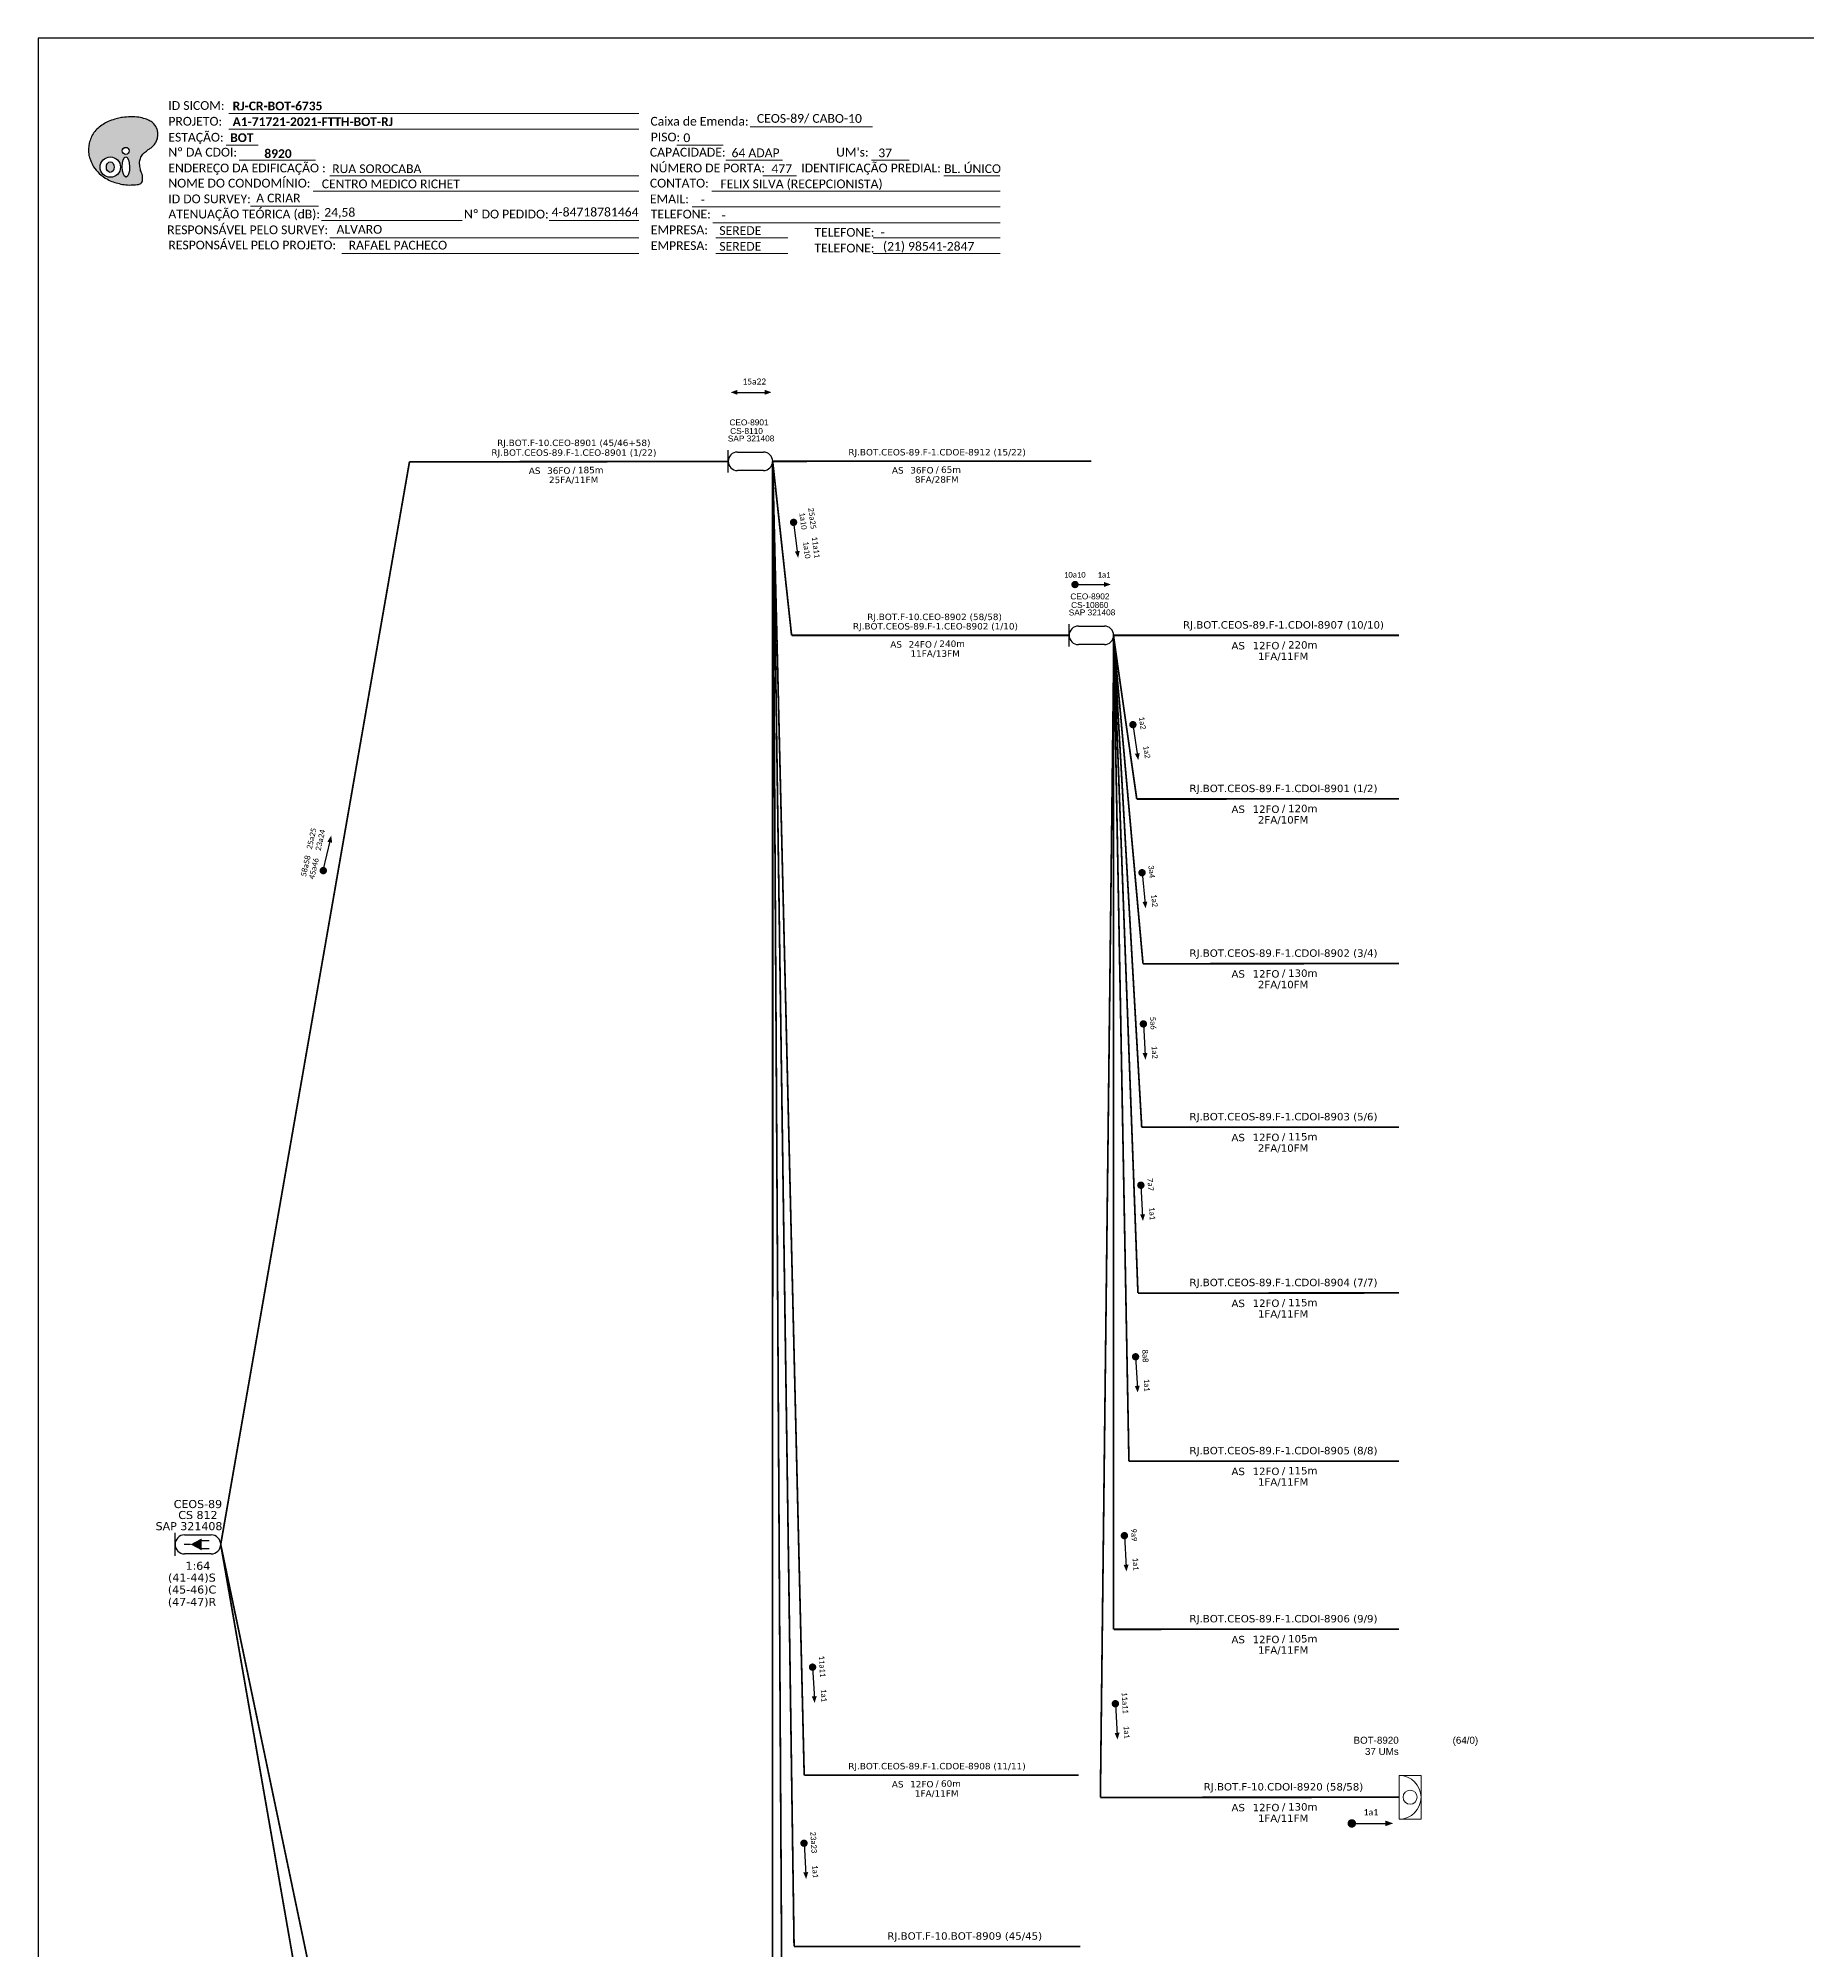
# Model space of a CAD drawing. Header units: millimetres. Extents: x 262667 to 263508, y 281697 to 282291.
# Drawn here: x 262667.3 to 263030.3, y 281899.2 to 282291.5 of the extents above; entities that cross this region are included whole.
import ezdxf
from ezdxf.enums import TextEntityAlignment as Align

# ---------------------------------------------------------------- set-up
doc = ezdxf.new("R2010")
doc.units = ezdxf.units.MM
doc.header["$LTSCALE"] = 0.1
doc.header["$MEASUREMENT"] = 0
for name, color, linetype, lineweight in [("20.0-LEGENDA DOS CDO'S", 1, 'Continuous', 0), ('20.1-CDO_INTERIOR', 1, 'Continuous', 0), ('40.1-ETIQUETAS', 1, 'Continuous', 20)]:
    doc.layers.add(name, color=color, linetype=linetype, lineweight=lineweight)
for name, color, linetype in [('20.4-CEOS', 1, 'Continuous'), ('CAP a instalar', 1, 'Continuous'), ('SETA', 7, 'Continuous')]:
    doc.layers.add(name, color=color, linetype=linetype)
doc.styles.add('ARIAL', font='arial.ttf')
doc.styles.add('siredit', font='verdana.ttf')
doc.styles.get("Standard").update_dxf_attribs({"font": 'arial.ttf'})
doc.styles.add('WMF-Calibri0', font='calibri.ttf')
doc.styles.add('WMF-Calibri1', font='calibrib.ttf')
doc.linetypes.add('FENCELINE1', pattern='A,0.25,-0.1,[133,ltypeshp.shx,S=0.1,R=0,X=-0.1,Y=0],-0.1,1', length=1.45)

msp = doc.modelspace()

# ---------------------------------------------------------------- hatches: boundary and pattern name
h = msp.add_hatch(color=40)
edge = h.paths.add_edge_path()
edge.add_spline(control_points=[(262689.91, 282268.64), (262689.39, 282268.25), (262688.58, 282267.63), (262688.05, 282266.3), (262688.15, 282265.2), (262688.35, 282264.26), (262688.66, 282263.56), (262688.74, 282262.91), (262688.77, 282262.31), (262688.53, 282261.69), (262687.73, 282261.42), (262686.65, 282261.39), (262685.31, 282261.34), (262683.97, 282261.64), (262682.69, 282261.98), (262681.27, 282262.63), (262679.88, 282263.64), (262678.7, 282264.94), (262678.15, 282266.21), (262677.83, 282267.06), (262677.53, 282268.26), (262677.69, 282269.99), (262678.43, 282271.88), (262679.58, 282273.09), (262680.61, 282273.82), (262681.74, 282274.48), (262682.95, 282274.83), (262683.93, 282275.15), (262685.57, 282275.33), (262687.32, 282275.48), (262689.21, 282275), (262690.27, 282274.56), (262691.21, 282273.89), (262691.61, 282273.09), (262691.94, 282272.15), (262691.91, 282271.23), (262691.56, 282270.23), (262691.07, 282269.55), (262690.54, 282269), (262690.1, 282268.78), (262689.91, 282268.64)], knot_values=[0, 0, 0, 0, 1.60434, 2.417191, 3.427595, 4.282808, 4.776746, 5.304182, 5.888771, 6.258406, 6.858137, 7.79129, 8.986195, 10.124242, 11.187857, 12.242908, 13.953784, 15.414161, 16.515391, 17.349188, 17.675853, 19.552021, 21.515531, 22.568638, 23.63245, 24.621084, 25.782718, 26.745347, 27.142653, 29.870543, 31.004649, 31.921532, 32.709589, 33.801391, 34.042471, 35.192333, 35.971461, 36.628871, 37.254359, 37.836911, 37.836911, 37.836911, 37.836911], degree=3, periodic=0)
h.paths.add_polyline_path([(262686, 282268.38, -1), (262684.57, 282268.38, -1)], flags=16)
edge = h.paths.add_edge_path(flags=16)
edge.add_ellipse((262685.32, 282265.09), major_axis=(-0.03, 2.08), ratio=0.361305, start_angle=0, end_angle=360)
h.paths.add_polyline_path([(262684.2, 282265.04, -1), (262680.02, 282265.03, -1)], flags=16)
edge = h.paths.add_edge_path(flags=0)
edge.add_ellipse((262682.11, 282265.04), major_axis=(0, 1.07), ratio=0.758294, start_angle=0, end_angle=360)

# ---------------------------------------------------------------- linework, layer by layer
for p, q in [((263508.32, 282291.49), (262667.32, 282291.49)), ((262667.32, 282291.49), (262667.32, 281697.49))]:
    msp.add_line(p, q)
at = {"color": 7, "lineweight": 0}
for points in [[(262706.43, 282276.04), (262790.58, 282276.04)], [(262706.43, 282272.81), (262790.58, 282272.81)], [(262813.42, 282273.3), (262838.55, 282273.3)], [(262705.91, 282269.53), (262712.46, 282269.53)], [(262798.37, 282269.58), (262807.86, 282269.58)], [(262708.57, 282266.46), (262724.24, 282266.46)], [(262808.42, 282266.46), (262820.04, 282266.46)], [(262838.36, 282266.46), (262846.03, 282266.46)], [(262727.14, 282263.23), (262790.58, 282263.23)], [(262816.01, 282263.23), (262822.95, 282263.23)], [(262853.18, 282263.23), (262864.69, 282263.23)], [(262723.73, 282260.12), (262790.58, 282260.12)], [(262805.54, 282260.12), (262864.71, 282260.12)], [(262710.89, 282257.05), (262724.84, 282257.05)], [(262725.43, 282254.08), (262754.29, 282254.08)], [(262772.17, 282254.08), (262790.6, 282254.08)], [(262801.5, 282256.88), (262864.71, 282256.88)], [(262805.78, 282253.64), (262864.71, 282253.64)], [(262727.14, 282250.53), (262790.58, 282250.53)], [(262806.39, 282250.53), (262821.19, 282250.53)], [(262838.64, 282250.53), (262864.71, 282250.53)], [(262729.63, 282247.29), (262790.58, 282247.29)], [(262806.39, 282247.29), (262821.19, 282247.29)], [(262838.67, 282247.29), (262864.71, 282247.29)]]:
    msp.add_lwpolyline(points, dxfattribs=at)
at = {"color": 0, "const_width": 0.756}
for points in [[(262822.29, 282192.52, 1), (262822.38, 282191.77, 1)], [(262891.92, 282151, 1), (262892.03, 282150.26, 1)], [(262725.74, 282120.31, 1), (262725.91, 282121.05, 1)], [(262893.82, 282120.62, 1), (262893.89, 282119.87, 1)], [(262894.11, 282089.6, 1), (262894.15, 282088.84, 1)], [(262893.59, 282056.5, 1), (262893.63, 282055.74, 1)], [(262892.5, 282021.29, 1), (262892.55, 282020.54, 1)], [(262890.21, 281984.58, 1), (262890.25, 281983.83, 1)], [(262826.21, 281957.6, 1), (262826.25, 281956.84, 1)], [(262888.36, 281950.09, 1), (262888.4, 281949.33, 1)], [(262824.46, 281921.47, 1), (262824.5, 281920.72, 1)]]:
    msp.add_lwpolyline(points, format="xyb", close=True, dxfattribs=at)
at = {"const_width": 0.756}
msp.add_lwpolyline([(262879.72, 282179.39, 1), (262880.47, 282179.39, 1)], format="xyb", close=True, dxfattribs=at)
at = {"color": 1, "const_width": 0.871}
msp.add_lwpolyline([(262936.47, 281925.15, 1), (262937.34, 281925.15, 1)], format="xyb", close=True, dxfattribs=at)
at = {"color": 40}
for centre, radius in [((262685.28, 282268.38), 0.713), ((262682.11, 282265.04), 2.09)]:
    msp.add_circle(centre, radius, dxfattribs=at)
msp.add_ellipse((262682.11, 282265.04), major_axis=(0, 1.07), ratio=0.758294, start_param=-3.141592653589792, end_param=3.141592653589792, dxfattribs=at)
msp.add_ellipse((262685.32, 282265.09), major_axis=(-0.03, 2.08), ratio=0.361305, dxfattribs=at)
at = {"color": 40, "start_tangent": (-0.799293, -0.600942), "end_tangent": (-0.799293, -0.600942)}
msp.add_spline([(262689.91, 282268.64), (262688.51, 282267.28), (262688.15, 282266.37), (262688.18, 282265.14), (262688.42, 282264.13), (262688.63, 282263.57), (262688.73, 282262.93), (262688.71, 282262.22), (262688.53, 282261.82), (262687.88, 282261.5), (262686.75, 282261.39), (262685.3, 282261.4), (262683.94, 282261.66), (262682.7, 282262.01), (262681.53, 282262.54), (262679.85, 282263.76), (262678.69, 282265.1), (262678.12, 282266.31), (262677.78, 282267.27), (262677.69, 282267.65), (262677.79, 282269.93), (262678.74, 282272.12), (262679.61, 282273.05), (262680.64, 282273.82), (262681.69, 282274.4), (262683.03, 282274.86), (262684.16, 282275.16), (262684.63, 282275.23), (262687.94, 282275.27), (262689.28, 282274.95), (262690.3, 282274.5), (262691.06, 282273.92), (262691.72, 282272.77), (262691.81, 282272.49), (262691.82, 282271.09), (262691.5, 282270.21), (262691.05, 282269.55), (262690.5, 282269.02), (262689.91, 282268.64)], degree=3, dxfattribs=at)
at = {"layer": '20.1-CDO_INTERIOR', "color": 1, "lineweight": 18}
msp.add_lwpolyline([(262951.11, 281926.02), (262951.11, 281935.02), (262946.61, 281935.02), (262946.61, 281926.02)], close=True, dxfattribs=at)
msp.add_circle((262948.86, 281930.52), 1.44, dxfattribs=at)
msp.add_arc((262946.61, 281930.52), 4.5, 270, 90, dxfattribs=at)
at = {"layer": '20.4-CEOS', "color": 5}
for p, q in [((262808.92, 282202.38), (262808.92, 282206.96)), ((262810.82, 282206.57), (262816.15, 282206.57)), ((262816.15, 282202.77), (262810.82, 282202.77)), ((262878.89, 282166.67), (262878.89, 282171.25)), ((262880.79, 282170.86), (262886.12, 282170.86)), ((262886.12, 282167.06), (262880.79, 282167.06)), ((262697.35, 281984.35), (262702.82, 281984.35)), ((262702.82, 281980.46), (262697.35, 281980.46))]:
    msp.add_line(p, q, dxfattribs=at)
for points in [[(262695.41, 281980.06), (262695.41, 281984.76)], [(262700.73, 281983.18), (262702.39, 281983.18)], [(262698.58, 281982.41), (262697.26, 281982.41)], [(262700.73, 281981.56), (262702.39, 281981.56)]]:
    msp.add_lwpolyline(points, dxfattribs=at)
msp.add_lwpolyline([(262698.58, 281982.41, 0, 2.4, 0), (262700.83, 281982.41, 2.4, 2.4, 0)], format="xyseb", dxfattribs=at)
for centre, radius, start, end in [((262810.82, 282204.67), 1.9, 90, 270), ((262816.15, 282204.67), 1.9, 270, 90), ((262880.79, 282168.96), 1.9, 90, 270), ((262886.12, 282168.96), 1.9, 270, 90), ((262697.35, 281982.41), 1.95, 90, 270), ((262702.82, 281982.41), 1.95, 270, 90)]:
    msp.add_arc(centre, radius, start, end, dxfattribs=at)
at = {"layer": 'CAP a instalar', "color": 5, "linetype": 'FENCELINE1', "ltscale": 7, "const_width": 0.353}
for points in [[(262704.77, 281982.41), (262743.51, 282204.58)], [(262743.51, 282204.58), (262808.92, 282204.62)], [(262818.05, 282204.67), (262821.93, 282168.96)], [(262878.89, 282168.96), (262821.93, 282168.96)]]:
    msp.add_lwpolyline(points, dxfattribs=at)
at = {"layer": 'CAP a instalar', "color": 0, "linetype": 'FENCELINE1', "ltscale": 7, "const_width": 0.353}
for points in [[(262818.03, 281833.02), (262818.05, 282204.67)], [(262818.05, 282204.67), (262883.45, 282204.7)], [(262824.52, 281935.04), (262818.05, 282204.67)], [(262818.05, 282204.67), (262820.07, 281866.43)], [(262822.44, 281899.9), (262818.05, 282204.67)], [(262887.98, 282168.96), (262894.05, 282101.57)], [(262892.77, 282135.37), (262887.98, 282168.96)], [(262887.99, 282168.64), (262888, 281964.98)], [(262887.99, 282168.64), (262893.01, 282033.98)], [(262888.01, 282168.96), (262946.61, 282168.96)], [(262891.16, 281999.48), (262888.01, 282168.96)], [(262893.79, 282068.01), (262888.01, 282168.96)], [(262892.77, 282135.37), (262946.61, 282135.4)], [(262894.05, 282101.57), (262946.61, 282101.6)], [(262893.79, 282068.01), (262946.61, 282068.04)], [(262893.01, 282033.98), (262946.61, 282034.01)], [(262891.16, 281999.48), (262946.61, 281999.51)], [(262704.77, 281982.4), (262743.51, 281797.22)], [(262743.53, 281760.23), (262704.77, 281982.4)], [(262888, 281964.98), (262946.61, 281965.02)], [(262824.52, 281935.04), (262880.88, 281935.07)], [(262822.44, 281899.9), (262881.19, 281899.9)]]:
    msp.add_lwpolyline(points, dxfattribs=at)
at = {"layer": 'CAP a instalar', "color": 1, "linetype": 'FENCELINE1', "ltscale": 7, "const_width": 0.353}
for points in [[(262888.08, 282168.96), (262885.3, 281930.49)], [(262885.3, 281930.49), (262946.61, 281930.52)]]:
    msp.add_lwpolyline(points, dxfattribs=at)
at = {"layer": 'SETA'}
for points in [[(262810.44, 282218.82), (262816.94, 282218.82)], [(262880.09, 282179.39), (262886.59, 282179.39)]]:
    msp.add_lwpolyline(points, dxfattribs=at)
at = {"layer": 'SETA', "color": 0}
for points in [[(262822.34, 282192.14), (262823.15, 282185.7)], [(262891.98, 282150.63), (262892.94, 282144.2)], [(262725.82, 282120.68), (262727.27, 282127.02)], [(262893.85, 282120.24), (262894.49, 282113.77)], [(262894.13, 282089.22), (262894.5, 282082.73)], [(262893.61, 282056.12), (262893.98, 282049.63)], [(262892.52, 282020.92), (262892.9, 282014.43)], [(262890.23, 281984.2), (262890.61, 281977.72)], [(262826.23, 281957.22), (262826.6, 281950.73)], [(262888.38, 281949.71), (262888.76, 281943.22)], [(262824.48, 281921.09), (262824.85, 281914.61)]]:
    msp.add_lwpolyline(points, dxfattribs=at)
at = {"layer": 'SETA', "color": 1}
msp.add_lwpolyline([(262936.91, 281925.15), (262944.39, 281925.15)], dxfattribs=at)
at = {"layer": 'SETA'}
for points in [[(262810.81, 282218.32), (262809.42, 282218.83), (262810.81, 282219.33)], [(262816.42, 282219.34), (262817.81, 282218.83), (262816.42, 282218.33)], [(262886.07, 282179.9), (262887.46, 282179.4), (262886.07, 282178.9)]]:
    msp.add_solid(points, dxfattribs=at)
at = {"layer": 'SETA', "color": 0}
for points in [[(262823.6, 282186.28), (262823.27, 282184.84), (262822.6, 282186.15)], [(262893.37, 282144.79), (262893.08, 282143.35), (262892.37, 282144.65)], [(262726.65, 282126.62), (262727.45, 282127.86), (262727.64, 282126.4)], [(262894.95, 282114.34), (262894.59, 282112.92), (262893.95, 282114.25)], [(262894.99, 282083.28), (262894.56, 282081.87), (262893.98, 282083.22)], [(262894.47, 282050.18), (262894.04, 282048.77), (262893.46, 282050.13)], [(262893.38, 282014.98), (262892.96, 282013.57), (262892.37, 282014.92)], [(262891.09, 281978.27), (262890.66, 281976.85), (262890.08, 281978.21)], [(262827.08, 281951.28), (262826.66, 281949.87), (262826.08, 281951.22)], [(262889.24, 281943.77), (262888.81, 281942.36), (262888.23, 281943.71)], [(262825.34, 281915.16), (262824.91, 281913.74), (262824.33, 281915.1)]]:
    msp.add_solid(points, dxfattribs=at)
at = {"layer": 'SETA', "color": 1}
msp.add_solid([(262943.79, 281925.74), (262945.39, 281925.16), (262943.79, 281924.58)], dxfattribs=at)

# ---------------------------------------------------------------- texts
at = {"color": 7, "lineweight": 0, "style": 'WMF-Calibri0'}
for s, height, p in [('ID SICOM:', 1.793, (262694.03, 282276.79)), ('PROJETO:', 1.793, (262694.03, 282273.56)), ('Caixa de Emenda:', 1.7927, (262792.96, 282273.56)), ('ESTAÇÃO:', 1.793, (262694.03, 282270.28)), ('Nº DA CDOI:', 1.7927, (262694.03, 282267.21)), ('CAPACIDADE:', 1.7927, (262792.85, 282267.21)), ('PISO:', 1.793, (262793.03, 282270.32)), ("UM's:", 1.793, (262831.09, 282267.21)), ('ENDEREÇO DA EDIFICAÇÃO :', 1.7927, (262694.03, 282263.97)), ('NÚMERO DE PORTA:', 1.7927, (262792.85, 282263.97)), ('IDENTIFICAÇÃO PREDIAL:', 1.7927, (262823.93, 282263.97)), ('NOME DO CONDOMÍNIO:', 1.7927, (262694.03, 282260.86)), ('CONTATO:', 1.793, (262792.85, 282260.86)), ('ID DO SURVEY:', 1.7927, (262694.03, 282257.63)), ('EMAIL:', 1.793, (262792.85, 282257.63)), ('RESPONSÁVEL PELO SURVEY:', 1.7927, (262693.78, 282251.28)), ('ATENUAÇÃO TEÓRICA (dB):', 1.7927, (262694.03, 282254.51)), ('Nº DO PEDIDO:', 1.7927, (262754.71, 282254.51)), ('TELEFONE:', 1.793, (262793.03, 282254.51)), ('RESPONSÁVEL PELO PROJETO:', 1.7927, (262694.03, 282248.16)), ('EMPRESA:', 1.793, (262793.03, 282251.28)), ('EMPRESA:', 1.793, (262793.03, 282248.04)), ('TELEFONE:  -', 1.7927, (262826.62, 282250.77)), ('TELEFONE:', 1.793, (262826.62, 282247.53))]:
    msp.add_text(s, height=height, dxfattribs=at).set_placement(p)
at = {"color": 7}
for s, height, style, p in [('RJ-CR-BOT-6735', 1.7927, 'WMF-Calibri1', (262707.22, 282276.7)), ('A1-71721-2021-FTTH-BOT-RJ', 1.7927, 'WMF-Calibri1', (262707.22, 282273.47)), ('CEOS-89/ CABO-10', 1.7927, 'WMF-Calibri0', (262814.81, 282274.14)), ('BOT', 1.793, 'WMF-Calibri1', (262706.71, 282270.19)), ('0', 1.79, 'WMF-Calibri0', (262799.72, 282270.18)), ('64 ADAP', 1.793, 'WMF-Calibri0', (262809.6, 282267.08)), ('37', 1.793, 'WMF-Calibri0', (262839.72, 282267.06)), ('RUA SOROCABA', 1.7927, 'WMF-Calibri0', (262727.65, 282263.82)), ('477', 1.793, 'WMF-Calibri0', (262817.79, 282263.83)), ('BL. ÚNICO', 1.793, 'WMF-Calibri0', (262853.23, 282263.83)), ('CENTRO MEDICO RICHET', 1.7927, 'WMF-Calibri0', (262725.51, 282260.71)), ('FELIX SILVA (RECEPCIONISTA)', 1.7927, 'WMF-Calibri0', (262807.32, 282260.71)), ('A CRIAR', 1.793, 'WMF-Calibri0', (262712.05, 282257.8)), ('-', 1.79, 'WMF-Calibri0', (262803.28, 282257.48)), ('24,58', 1.793, 'WMF-Calibri0', (262726.02, 282254.86)), ('ALVARO', 1.793, 'WMF-Calibri0', (262728.54, 282251.37)), ('4-84718781464', 1.7927, 'WMF-Calibri0', (262772.67, 282254.92)), ('-', 1.79, 'WMF-Calibri0', (262807.56, 282254.24)), ('RAFAEL PACHECO', 1.7927, 'WMF-Calibri0', (262731.03, 282248.13)), ('SEREDE', 1.793, 'WMF-Calibri0', (262807.1, 282251.13)), ('SEREDE', 1.793, 'WMF-Calibri0', (262807.1, 282247.89)), ('(21) 98541-2847', 1.7927, 'WMF-Calibri0', (262840.68, 282247.89))]:
    msp.add_text(s, height=height, dxfattribs=dict(at, style=style)).set_placement(p)
at = {"color": 7, "style": 'WMF-Calibri1'}
msp.add_text('8920', height=1.793, dxfattribs=at).set_placement((262716.53, 282266.92), align=Align.CENTER)
at = {"color": 0, "insert": (262814.28, 282221.04), "char_height": 1.2338, "width": 23.0055, "attachment_point": 5}
msp.add_mtext('{\\fCalibri|b0|i0|c0|p34;\\C7;15a22}', dxfattribs=at)
at = {"color": 0, "char_height": 1.134, "width": 19.1712, "attachment_point": 5}
for s, insert, rotation in [('{\\fCalibri|b0|i0|c0|p34;\\C1;25a25}', (262826.17, 282192.96), 277.1882), ('{\\fCalibri|b0|i0|c0|p34;\\C7;1a10}', (262824.3, 282192.43), 277.1882), ('{\\fCalibri|b0|i0|c0|p34;\\C7;1a10}', (262825.05, 282186.48), 277.1882), ('{\\fCalibri|b0|i0|c0|p34;\\C1;11a11}', (262826.92, 282187.01), 277.1882), ('\\C7;\\fCalibri|b0|i0|c0|p34;1a2', (262893.94, 282150.96), 278.5186), ('\\C7;\\fCalibri|b0|i0|c0|p34;1a2', (262894.82, 282145.03), 278.5186), ('{\\fCalibri|b0|i0|c0|p34;\\C1;25a25}', (262723.4, 282127.25), 77.1448), ('\\C7;\\fCalibri|b0|i0|c0|p34;23a24', (262725.21, 282126.93), 77.1448), ('{\\fCalibri|b0|i0|c0|p34;\\C1;58a58}', (262722.2, 282121.63), 77.1448), ('\\C7;\\fCalibri|b0|i0|c0|p34;45a46', (262723.88, 282121.09), 77.1448), ('\\C7;\\fCalibri|b0|i0|c0|p34;3a4', (262895.83, 282120.47), 275.6274), ('\\C7;\\fCalibri|b0|i0|c0|p34;1a2', (262896.41, 282114.51), 275.6274), ('\\C7;\\fCalibri|b0|i0|c0|p34;5a6', (262896.11, 282089.37), 273.2857), ('\\C7;\\fCalibri|b0|i0|c0|p34;1a2', (262896.46, 282083.39), 273.2857), ('\\C7;\\fCalibri|b0|i0|c0|p34;7a7', (262895.59, 282056.27), 273.2857), ('\\C7;\\fCalibri|b0|i0|c0|p34;1a1', (262895.94, 282050.29), 273.2857), ('\\C7;\\fCalibri|b0|i0|c0|p34;8a8', (262894.5, 282021.07), 273.2857), ('\\C7;\\fCalibri|b0|i0|c0|p34;1a1', (262894.85, 282015.08), 273.2857), ('\\C7;\\fCalibri|b0|i0|c0|p34;9a9', (262892.21, 281984.36), 273.2857), ('\\C7;\\fCalibri|b0|i0|c0|p34;1a1', (262892.56, 281978.37), 273.2857), ('\\C7;\\fCalibri|b0|i0|c0|p34;11a11', (262828.21, 281957.37), 273.2857), ('\\C7;\\fCalibri|b0|i0|c0|p34;1a1', (262828.55, 281951.39), 273.2857), ('{\\fCalibri|b0|i0|c0|p34;\\C7;23a23}', (262826.46, 281921.25), 273.2857), ('\\C7;\\fCalibri|b0|i0|c0|p34;1a1', (262826.8, 281915.26), 273.2857)]:
    msp.add_mtext(s, dxfattribs=dict(at, insert=insert, rotation=rotation))
at = {"char_height": 1.134, "width": 19.1712, "attachment_point": 5}
for s, insert in [('\\C7;\\fCalibri|b0|i0|c0|p34;10a10', (262880.06, 282181.38)), ('\\C7;\\fCalibri|b0|i0|c0|p34;1a1', (262886.05, 282181.38))]:
    msp.add_mtext(s, dxfattribs=dict(at, insert=insert))
at = {"color": 1, "char_height": 1.134, "width": 19.1712, "attachment_point": 5, "rotation": 273.2857}
for s, insert in [('{\\fCalibri|b0|i0|c0|p34;\\C7;11a11}', (262890.36, 281949.86)), ('\\C7;\\fCalibri|b0|i0|c0|p34;1a1', (262890.71, 281943.87))]:
    msp.add_mtext(s, dxfattribs=dict(at, insert=insert))
at = {"color": 1, "insert": (262940.82, 281927.44), "char_height": 1.3058, "width": 22.0759, "attachment_point": 5}
msp.add_mtext('\\C7;\\fCalibri|b0|i0|c0|p34;1a1', dxfattribs=at)
at = {"layer": "20.0-LEGENDA DOS CDO'S", "color": 5, "style": 'ARIAL'}
for s, p in [('CEO-8901', (262809.17, 282212.04)), ('CS-8110', (262809.33, 282210.28)), ('SAP 321408', (262808.84, 282208.74)), ('CEO-8902', (262879.14, 282176.33)), ('CS-10860', (262879.3, 282174.57)), ('SAP 321408', (262878.81, 282173.04))]:
    msp.add_text(s, height=1.218, rotation=0.118, dxfattribs=at).set_placement(p)
at = {"layer": "20.0-LEGENDA DOS CDO'S", "color": 1, "style": 'ARIAL'}
for s, p in [('BOT-8920', (262946.53, 281941.5)), ('37 UMs', (262946.53, 281939.2)), ('(64/0)', (262962.84, 281941.5))]:
    msp.add_text(s, height=1.439, dxfattribs=at).set_placement(p, align=Align.RIGHT)
at = {"layer": '20.4-CEOS', "color": 7, "style": 'siredit'}
for s, p in [('CEOS-89', (262700.09, 281991.52)), ('SAP 321408', (262698.26, 281986.98)), ('CS 812', (262700.09, 281989.27)), ('1:64', (262700.09, 281978.85)), ('(41-44)S', (262698.85, 281976.42)), ('(45-46)C', (262698.88, 281973.97)), ('(47-47)R', (262698.88, 281971.44))]:
    msp.add_text(s, height=1.65, dxfattribs=at).set_placement(p, align=Align.TOP_CENTER)
at = {"layer": '40.1-ETIQUETAS', "color": 0, "style": 'siredit'}
for s, height, p in [('RJ.BOT.CEOS-89.F-1.CEO-8901 (1/22)', 1.3227, (262777.26, 282206.46)), ('RJ.BOT.CEOS-89.F-1.CDOE-8912 (15/22)', 1.3227, (262851.79, 282206.54)), ('8FA/28FM', 1.323, (262851.73, 282200.94)), ('RJ.BOT.CEOS-89.F-1.CDOI-8907 (10/10)', 1.5231, (262922.88, 282171.11)), ('1FA/11FM', 1.523, (262922.81, 282164.66)), ('RJ.BOT.CEOS-89.F-1.CDOI-8901 (1/2)', 1.5231, (262922.88, 282137.55)), ('2FA/10FM', 1.523, (262922.81, 282131.1)), ('RJ.BOT.CEOS-89.F-1.CDOI-8902 (3/4)', 1.5231, (262922.88, 282103.75)), ('2FA/10FM', 1.523, (262922.81, 282097.3)), ('RJ.BOT.CEOS-89.F-1.CDOI-8903 (5/6)', 1.5231, (262922.88, 282070.19)), ('2FA/10FM', 1.523, (262922.81, 282063.74)), ('RJ.BOT.CEOS-89.F-1.CDOI-8904 (7/7)', 1.5231, (262922.88, 282036.16)), ('1FA/11FM', 1.523, (262922.81, 282029.71)), ('RJ.BOT.CEOS-89.F-1.CDOI-8905 (8/8)', 1.5231, (262922.88, 282001.66)), ('1FA/11FM', 1.523, (262922.81, 281995.22)), ('RJ.BOT.CEOS-89.F-1.CDOI-8906 (9/9)', 1.5231, (262922.88, 281967.17)), ('1FA/11FM', 1.523, (262922.81, 281960.72)), ('RJ.BOT.CEOS-89.F-1.CDOE-8908 (11/11)', 1.3227, (262851.77, 281936.91)), ('1FA/11FM', 1.323, (262851.71, 281931.31)), ('RJ.BOT.F-10.BOT-8909 (45/45)', 1.5231, (262857.46, 281902.05))]:
    msp.add_text(s, height=height, dxfattribs=at).set_placement(p, align=Align.MIDDLE_CENTER)
at = {"layer": '40.1-ETIQUETAS', "style": 'siredit'}
for s, p in [('RJ.BOT.F-10.CEO-8901 (45/46+58)', (262777.23, 282208.46)), ('RJ.BOT.F-10.CEO-8902 (58/58)', (262851.27, 282172.75))]:
    msp.add_text(s, height=1.3227, dxfattribs=at).set_placement(p, align=Align.MIDDLE_CENTER)
at = {"layer": '40.1-ETIQUETAS', "color": 0, "style": 'siredit'}
for s, height, p in [('AS', 1.323, (262770.39, 282202.74)), ('36FO', 1.323, (262776.54, 282202.76)), ('/', 1.32, (262777.58, 282202.88)), ('AS', 1.323, (262844.92, 282202.82)), ('36FO', 1.323, (262851.07, 282202.84)), ('/', 1.32, (262852.12, 282202.96)), ('AS', 1.523, (262914.96, 282166.83)), ('12FO', 1.523, (262922.05, 282166.85)), ('/', 1.52, (262923.25, 282166.99)), ('AS', 1.523, (262914.96, 282133.26)), ('12FO', 1.523, (262922.05, 282133.28)), ('/', 1.52, (262923.25, 282133.43)), ('AS', 1.523, (262914.96, 282099.47)), ('12FO', 1.523, (262922.05, 282099.49)), ('/', 1.52, (262923.25, 282099.63)), ('AS', 1.523, (262914.96, 282065.9)), ('12FO', 1.523, (262922.05, 282065.93)), ('/', 1.52, (262923.25, 282066.07)), ('AS', 1.523, (262914.96, 282031.87)), ('12FO', 1.523, (262922.05, 282031.9)), ('/', 1.52, (262923.25, 282032.04)), ('12FO', 1.523, (262922.05, 281997.4)), ('/', 1.52, (262923.25, 281997.54)), ('AS', 1.523, (262914.96, 281997.38)), ('AS', 1.523, (262914.96, 281962.88)), ('12FO', 1.523, (262922.05, 281962.9)), ('/', 1.52, (262923.25, 281963.05)), ('AS', 1.323, (262844.9, 281933.19)), ('12FO', 1.323, (262851.05, 281933.21)), ('/', 1.32, (262852.1, 281933.33))]:
    msp.add_text(s, height=height, dxfattribs=at).set_placement(p, align=Align.MIDDLE_RIGHT)
for s, height, p in [('185m', 1.323, (262778.08, 282202.88)), ('65m', 1.323, (262852.61, 282202.96)), ('220m ', 1.523, (262923.83, 282166.99)), ('120m ', 1.523, (262923.83, 282133.43)), ('130m ', 1.523, (262923.83, 282099.63)), ('115m ', 1.523, (262923.83, 282066.07)), ('115m ', 1.523, (262923.83, 282032.04)), ('115m ', 1.523, (262923.83, 281997.54)), ('105m ', 1.523, (262923.83, 281963.05)), ('60m', 1.323, (262852.59, 281933.33))]:
    msp.add_text(s, height=height, dxfattribs=at).set_placement(p, align=Align.MIDDLE_LEFT)
at = {"layer": '40.1-ETIQUETAS', "color": 5, "style": 'siredit'}
for s, height, p in [('25FA/11FM', 1.323, (262777.2, 282200.86)), ('RJ.BOT.CEOS-89.F-1.CEO-8902 (1/10)', 1.3227, (262851.45, 282170.82)), ('11FA/13FM', 1.323, (262851.39, 282165.22))]:
    msp.add_text(s, height=height, dxfattribs=at).set_placement(p, align=Align.MIDDLE_CENTER)
for s, height, p in [('AS', 1.323, (262844.58, 282167.1)), ('24FO', 1.323, (262850.73, 282167.11)), ('/', 1.32, (262851.78, 282167.24))]:
    msp.add_text(s, height=height, dxfattribs=at).set_placement(p, align=Align.MIDDLE_RIGHT)
msp.add_text('240m', height=1.323, dxfattribs=at).set_placement((262852.27, 282167.24), align=Align.MIDDLE_LEFT)
at = {"layer": '40.1-ETIQUETAS', "color": 1, "style": 'siredit'}
for s, height, p in [('RJ.BOT.F-10.CDOI-8920 (58/58)', 1.5231, (262922.88, 281932.67)), ('1FA/11FM', 1.523, (262922.81, 281926.22))]:
    msp.add_text(s, height=height, dxfattribs=at).set_placement(p, align=Align.MIDDLE_CENTER)
for s, height, p in [('AS', 1.523, (262914.96, 281928.39)), ('12FO', 1.523, (262922.05, 281928.41)), ('/', 1.52, (262923.25, 281928.55))]:
    msp.add_text(s, height=height, dxfattribs=at).set_placement(p, align=Align.MIDDLE_RIGHT)
msp.add_text('130m ', height=1.523, dxfattribs=at).set_placement((262923.83, 281928.55), align=Align.MIDDLE_LEFT)

doc.saveas('drawing.dxf')
